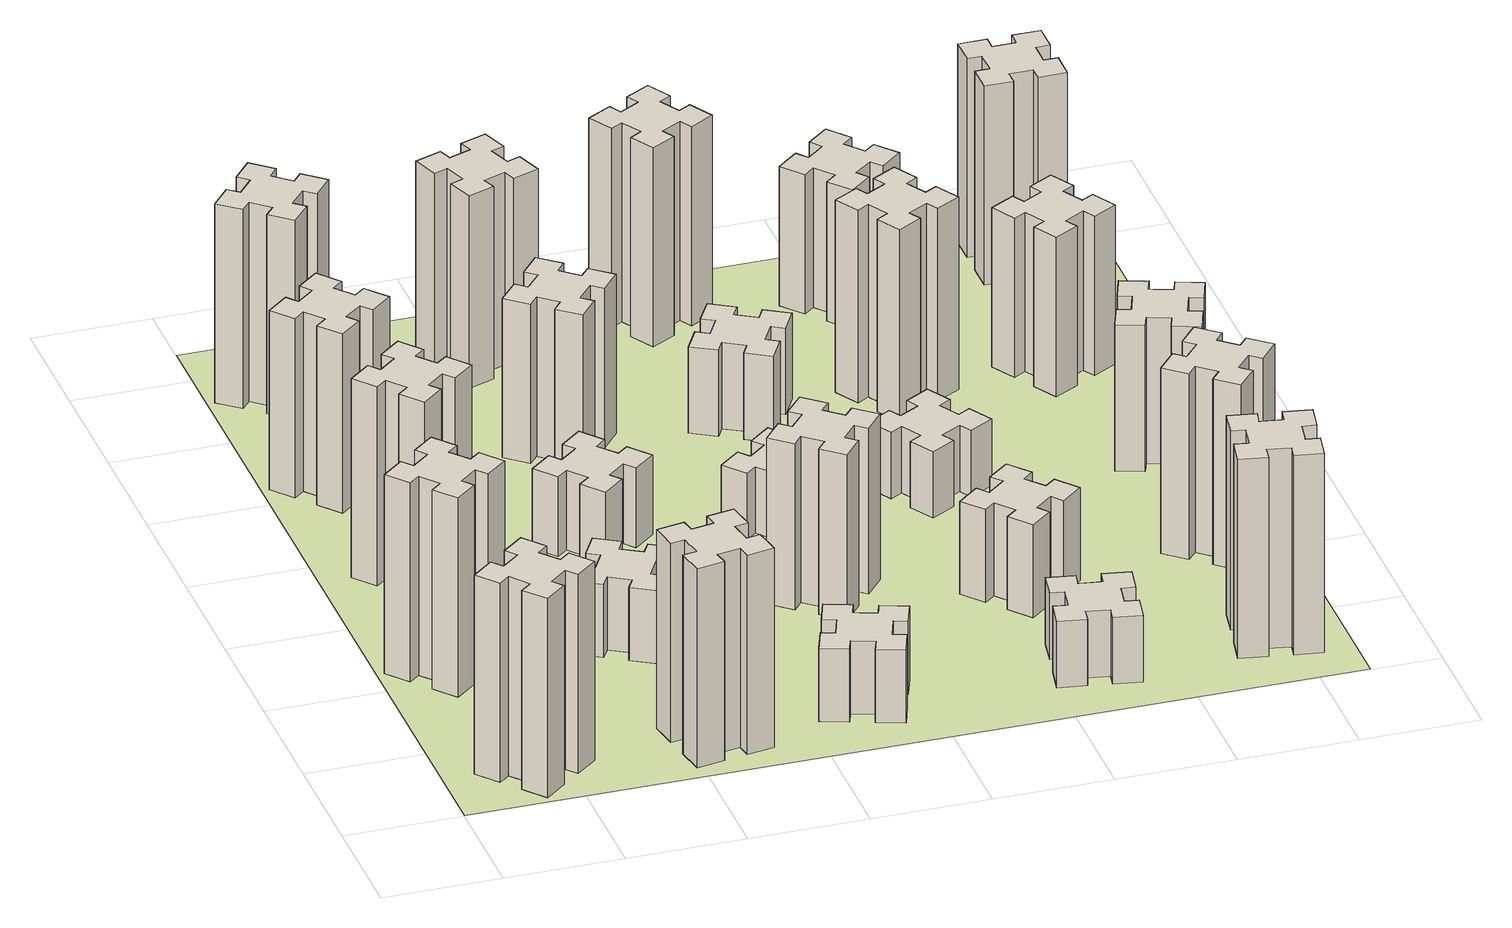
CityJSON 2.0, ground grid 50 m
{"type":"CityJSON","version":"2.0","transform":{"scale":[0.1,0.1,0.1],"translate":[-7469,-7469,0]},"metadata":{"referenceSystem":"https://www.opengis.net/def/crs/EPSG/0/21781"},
"CityObjects":{
"building1":{"type":"Building","attributes":{"class":"1000","function":"1000","usage":"1000","yearOfConstruction":2016,"roofType":"1000","measuredHeight":90,"storeysAboveGround":30,"storeysBelowGround":0},"geometry":[{"type":"Solid","lod":"1","boundaries":[[[[0,1,2,3,4,5,6,7,8,9,10,11,12,13,14,15,16,17,18,19]],[[17,16,20,21]],[[16,15,22,20]],[[15,14,23,22]],[[14,13,24,23]],[[13,12,25,24]],[[12,11,26,25]],[[11,10,27,26]],[[10,9,28,27]],[[9,8,29,28]],[[8,7,30,29]],[[7,6,31,30]],[[6,5,32,31]],[[5,4,33,32]],[[4,3,34,33]],[[3,2,35,34]],[[2,1,36,35]],[[1,0,37,36]],[[0,19,38,37]],[[19,18,39,38]],[[18,17,21,39]],[[24,25,26,27,28,29,30,31,32,33,34,35,36,37,38,39,21,20,22,23]]]]}]},
"building2":{"type":"Building","attributes":{"class":"1000","function":"1000","usage":"1000","yearOfConstruction":2016,"roofType":"1000","measuredHeight":90,"storeysAboveGround":30,"storeysBelowGround":0},"geometry":[{"type":"Solid","lod":"1","boundaries":[[[[40,41,42,43,44,45,46,47,48,49,50,51,52,53,54,55,56,57,58,59]],[[57,56,60,61]],[[56,55,62,60]],[[55,54,63,62]],[[54,53,64,63]],[[53,52,65,64]],[[52,51,66,65]],[[51,50,67,66]],[[50,49,68,67]],[[49,48,69,68]],[[48,47,70,69]],[[47,46,71,70]],[[46,45,72,71]],[[45,44,73,72]],[[44,43,74,73]],[[43,42,75,74]],[[42,41,76,75]],[[41,40,77,76]],[[40,59,78,77]],[[59,58,79,78]],[[58,57,61,79]],[[64,65,66,67,68,69,70,71,72,73,74,75,76,77,78,79,61,60,62,63]]]]}]},
"building3":{"type":"Building","attributes":{"class":"1000","function":"1000","usage":"1000","yearOfConstruction":2016,"roofType":"1000","measuredHeight":90,"storeysAboveGround":30,"storeysBelowGround":0},"geometry":[{"type":"Solid","lod":"1","boundaries":[[[[80,81,82,83,84,85,86,87,88,89,90,91,92,93,94,95,96,97,98,99]],[[97,96,100,101]],[[96,95,102,100]],[[95,94,103,102]],[[94,93,104,103]],[[93,92,105,104]],[[92,91,106,105]],[[91,90,107,106]],[[90,89,108,107]],[[89,88,109,108]],[[88,87,110,109]],[[87,86,111,110]],[[86,85,112,111]],[[85,84,113,112]],[[84,83,114,113]],[[83,82,115,114]],[[82,81,116,115]],[[81,80,117,116]],[[80,99,118,117]],[[99,98,119,118]],[[98,97,101,119]],[[104,105,106,107,108,109,110,111,112,113,114,115,116,117,118,119,101,100,102,103]]]]}]},
"building4":{"type":"Building","attributes":{"class":"1000","function":"1000","usage":"1000","yearOfConstruction":2016,"roofType":"1000","measuredHeight":81,"storeysAboveGround":30,"storeysBelowGround":0},"geometry":[{"type":"Solid","lod":"1","boundaries":[[[[120,121,122,123,124,125,126,127,128,129,130,131,132,133,134,135,136,137,138,139]],[[137,136,140,141]],[[136,135,142,140]],[[135,134,143,142]],[[134,133,144,143]],[[133,132,145,144]],[[132,131,146,145]],[[131,130,147,146]],[[130,129,148,147]],[[129,128,149,148]],[[128,127,150,149]],[[127,126,151,150]],[[126,125,152,151]],[[125,124,153,152]],[[124,123,154,153]],[[123,122,155,154]],[[122,121,156,155]],[[121,120,157,156]],[[120,139,158,157]],[[139,138,159,158]],[[138,137,141,159]],[[144,145,146,147,148,149,150,151,152,153,154,155,156,157,158,159,141,140,142,143]]]]}]},
"building5":{"type":"Building","attributes":{"class":"1000","function":"1000","usage":"1000","yearOfConstruction":2016,"roofType":"1000","measuredHeight":90,"storeysAboveGround":30,"storeysBelowGround":0},"geometry":[{"type":"Solid","lod":"1","boundaries":[[[[160,161,162,163,164,165,166,167,168,169,170,171,172,173,174,175,176,177,178,179]],[[177,176,180,181]],[[176,175,182,180]],[[175,174,183,182]],[[174,173,184,183]],[[173,172,185,184]],[[172,171,186,185]],[[171,170,187,186]],[[170,169,188,187]],[[169,168,189,188]],[[168,167,190,189]],[[167,166,191,190]],[[166,165,192,191]],[[165,164,193,192]],[[164,163,194,193]],[[163,162,195,194]],[[162,161,196,195]],[[161,160,197,196]],[[160,179,198,197]],[[179,178,199,198]],[[178,177,181,199]],[[184,185,186,187,188,189,190,191,192,193,194,195,196,197,198,199,181,180,182,183]]]]}]},
"building6":{"type":"Building","attributes":{"class":"1000","function":"1000","usage":"1000","yearOfConstruction":2016,"roofType":"1000","measuredHeight":90,"storeysAboveGround":30,"storeysBelowGround":0},"geometry":[{"type":"Solid","lod":"1","boundaries":[[[[200,201,202,203,204,205,206,207,208,209,210,211,212,213,214,215,216,217,218,219]],[[217,216,220,221]],[[216,215,222,220]],[[215,214,223,222]],[[214,213,224,223]],[[213,212,225,224]],[[212,211,226,225]],[[211,210,227,226]],[[210,209,228,227]],[[209,208,229,228]],[[208,207,230,229]],[[207,206,231,230]],[[206,205,232,231]],[[205,204,233,232]],[[204,203,234,233]],[[203,202,235,234]],[[202,201,236,235]],[[201,200,237,236]],[[200,219,238,237]],[[219,218,239,238]],[[218,217,221,239]],[[224,225,226,227,228,229,230,231,232,233,234,235,236,237,238,239,221,220,222,223]]]]}]},
"building7":{"type":"Building","attributes":{"class":"1000","function":"1000","usage":"1000","yearOfConstruction":2016,"roofType":"1000","measuredHeight":33,"storeysAboveGround":30,"storeysBelowGround":0},"geometry":[{"type":"Solid","lod":"1","boundaries":[[[[240,241,242,243,244,245,246,247,248,249,250,251,252,253,254,255,256,257,258,259]],[[257,256,260,261]],[[256,255,262,260]],[[255,254,263,262]],[[254,253,264,263]],[[253,252,265,264]],[[252,251,266,265]],[[251,250,267,266]],[[250,249,268,267]],[[249,248,269,268]],[[248,247,270,269]],[[247,246,271,270]],[[246,245,272,271]],[[245,244,273,272]],[[244,243,274,273]],[[243,242,275,274]],[[242,241,276,275]],[[241,240,277,276]],[[240,259,278,277]],[[259,258,279,278]],[[258,257,261,279]],[[264,265,266,267,268,269,270,271,272,273,274,275,276,277,278,279,261,260,262,263]]]]}]},
"building8":{"type":"Building","attributes":{"class":"1000","function":"1000","usage":"1000","yearOfConstruction":2016,"roofType":"1000","measuredHeight":36,"storeysAboveGround":30,"storeysBelowGround":0},"geometry":[{"type":"Solid","lod":"1","boundaries":[[[[280,281,282,283,284,285,286,287,288,289,290,291,292,293,294,295,296,297,298,299]],[[297,296,300,301]],[[296,295,302,300]],[[295,294,303,302]],[[294,293,304,303]],[[293,292,305,304]],[[292,291,306,305]],[[291,290,307,306]],[[290,289,308,307]],[[289,288,309,308]],[[288,287,310,309]],[[287,286,311,310]],[[286,285,312,311]],[[285,284,313,312]],[[284,283,314,313]],[[283,282,315,314]],[[282,281,316,315]],[[281,280,317,316]],[[280,299,318,317]],[[299,298,319,318]],[[298,297,301,319]],[[304,305,306,307,308,309,310,311,312,313,314,315,316,317,318,319,301,300,302,303]]]]}]},
"building9":{"type":"Building","attributes":{"class":"1000","function":"1000","usage":"1000","yearOfConstruction":2016,"roofType":"1000","measuredHeight":33,"storeysAboveGround":30,"storeysBelowGround":0},"geometry":[{"type":"Solid","lod":"1","boundaries":[[[[320,321,322,323,324,325,326,327,328,329,330,331,332,333,334,335,336,337,338,339]],[[337,336,340,341]],[[336,335,342,340]],[[335,334,343,342]],[[334,333,344,343]],[[333,332,345,344]],[[332,331,346,345]],[[331,330,347,346]],[[330,329,348,347]],[[329,328,349,348]],[[328,327,350,349]],[[327,326,351,350]],[[326,325,352,351]],[[325,324,353,352]],[[324,323,354,353]],[[323,322,355,354]],[[322,321,356,355]],[[321,320,357,356]],[[320,339,358,357]],[[339,338,359,358]],[[338,337,341,359]],[[344,345,346,347,348,349,350,351,352,353,354,355,356,357,358,359,341,340,342,343]]]]}]},
"building10":{"type":"Building","attributes":{"class":"1000","function":"1000","usage":"1000","yearOfConstruction":2016,"roofType":"1000","measuredHeight":72,"storeysAboveGround":30,"storeysBelowGround":0},"geometry":[{"type":"Solid","lod":"1","boundaries":[[[[360,361,362,363,364,365,366,367,368,369,370,371,372,373,374,375,376,377,378,379]],[[377,376,380,381]],[[376,375,382,380]],[[375,374,383,382]],[[374,373,384,383]],[[373,372,385,384]],[[372,371,386,385]],[[371,370,387,386]],[[370,369,388,387]],[[369,368,389,388]],[[368,367,390,389]],[[367,366,391,390]],[[366,365,392,391]],[[365,364,393,392]],[[364,363,394,393]],[[363,362,395,394]],[[362,361,396,395]],[[361,360,397,396]],[[360,379,398,397]],[[379,378,399,398]],[[378,377,381,399]],[[384,385,386,387,388,389,390,391,392,393,394,395,396,397,398,399,381,380,382,383]]]]}]},
"building11":{"type":"Building","attributes":{"class":"1000","function":"1000","usage":"1000","yearOfConstruction":2016,"roofType":"1000","measuredHeight":87,"storeysAboveGround":30,"storeysBelowGround":0},"geometry":[{"type":"Solid","lod":"1","boundaries":[[[[400,401,402,403,404,405,406,407,408,409,410,411,412,413,414,415,416,417,418,419]],[[417,416,420,421]],[[416,415,422,420]],[[415,414,423,422]],[[414,413,424,423]],[[413,412,425,424]],[[412,411,426,425]],[[411,410,427,426]],[[410,409,428,427]],[[409,408,429,428]],[[408,407,430,429]],[[407,406,431,430]],[[406,405,432,431]],[[405,404,433,432]],[[404,403,434,433]],[[403,402,435,434]],[[402,401,436,435]],[[401,400,437,436]],[[400,419,438,437]],[[419,418,439,438]],[[418,417,421,439]],[[424,425,426,427,428,429,430,431,432,433,434,435,436,437,438,439,421,420,422,423]]]]}]},
"building12":{"type":"Building","attributes":{"class":"1000","function":"1000","usage":"1000","yearOfConstruction":2016,"roofType":"1000","measuredHeight":75,"storeysAboveGround":30,"storeysBelowGround":0},"geometry":[{"type":"Solid","lod":"1","boundaries":[[[[440,441,442,443,444,445,446,447,448,449,450,451,452,453,454,455,456,457,458,459]],[[457,456,460,461]],[[456,455,462,460]],[[455,454,463,462]],[[454,453,464,463]],[[453,452,465,464]],[[452,451,466,465]],[[451,450,467,466]],[[450,449,468,467]],[[449,448,469,468]],[[448,447,470,469]],[[447,446,471,470]],[[446,445,472,471]],[[445,444,473,472]],[[444,443,474,473]],[[443,442,475,474]],[[442,441,476,475]],[[441,440,477,476]],[[440,459,478,477]],[[459,458,479,478]],[[458,457,461,479]],[[464,465,466,467,468,469,470,471,472,473,474,475,476,477,478,479,461,460,462,463]]]]}]},
"building13":{"type":"Building","attributes":{"class":"1000","function":"1000","usage":"1000","yearOfConstruction":2016,"roofType":"1000","measuredHeight":30,"storeysAboveGround":30,"storeysBelowGround":0},"geometry":[{"type":"Solid","lod":"1","boundaries":[[[[480,481,482,483,484,485,486,487,488,489,490,491,492,493,494,495,496,497,498,499]],[[497,496,500,501]],[[496,495,502,500]],[[495,494,503,502]],[[494,493,504,503]],[[493,492,505,504]],[[492,491,506,505]],[[491,490,507,506]],[[490,489,508,507]],[[489,488,509,508]],[[488,487,510,509]],[[487,486,511,510]],[[486,485,512,511]],[[485,484,513,512]],[[484,483,514,513]],[[483,482,515,514]],[[482,481,516,515]],[[481,480,517,516]],[[480,499,518,517]],[[499,498,519,518]],[[498,497,501,519]],[[504,505,506,507,508,509,510,511,512,513,514,515,516,517,518,519,501,500,502,503]]]]}]},
"building14":{"type":"Building","attributes":{"class":"1000","function":"1000","usage":"1000","yearOfConstruction":2016,"roofType":"1000","measuredHeight":39,"storeysAboveGround":30,"storeysBelowGround":0},"geometry":[{"type":"Solid","lod":"1","boundaries":[[[[520,521,522,523,524,525,526,527,528,529,530,531,532,533,534,535,536,537,538,539]],[[537,536,540,541]],[[536,535,542,540]],[[535,534,543,542]],[[534,533,544,543]],[[533,532,545,544]],[[532,531,546,545]],[[531,530,547,546]],[[530,529,548,547]],[[529,528,549,548]],[[528,527,550,549]],[[527,526,551,550]],[[526,525,552,551]],[[525,524,553,552]],[[524,523,554,553]],[[523,522,555,554]],[[522,521,556,555]],[[521,520,557,556]],[[520,539,558,557]],[[539,538,559,558]],[[538,537,541,559]],[[544,545,546,547,548,549,550,551,552,553,554,555,556,557,558,559,541,540,542,543]]]]}]},
"building15":{"type":"Building","attributes":{"class":"1000","function":"1000","usage":"1000","yearOfConstruction":2016,"roofType":"1000","measuredHeight":30,"storeysAboveGround":30,"storeysBelowGround":0},"geometry":[{"type":"Solid","lod":"1","boundaries":[[[[560,561,562,563,564,565,566,567,568,569,570,571,572,573,574,575,576,577,578,579]],[[577,576,580,581]],[[576,575,582,580]],[[575,574,583,582]],[[574,573,584,583]],[[573,572,585,584]],[[572,571,586,585]],[[571,570,587,586]],[[570,569,588,587]],[[569,568,589,588]],[[568,567,590,589]],[[567,566,591,590]],[[566,565,592,591]],[[565,564,593,592]],[[564,563,594,593]],[[563,562,595,594]],[[562,561,596,595]],[[561,560,597,596]],[[560,579,598,597]],[[579,578,599,598]],[[578,577,581,599]],[[584,585,586,587,588,589,590,591,592,593,594,595,596,597,598,599,581,580,582,583]]]]}]},
"building16":{"type":"Building","attributes":{"class":"1000","function":"1000","usage":"1000","yearOfConstruction":2016,"roofType":"1000","measuredHeight":90,"storeysAboveGround":30,"storeysBelowGround":0},"geometry":[{"type":"Solid","lod":"1","boundaries":[[[[600,601,602,603,604,605,606,607,608,609,610,611,612,613,614,615,616,617,618,619]],[[617,616,620,621]],[[616,615,622,620]],[[615,614,623,622]],[[614,613,624,623]],[[613,612,625,624]],[[612,611,626,625]],[[611,610,627,626]],[[610,609,628,627]],[[609,608,629,628]],[[608,607,630,629]],[[607,606,631,630]],[[606,605,632,631]],[[605,604,633,632]],[[604,603,634,633]],[[603,602,635,634]],[[602,601,636,635]],[[601,600,637,636]],[[600,619,638,637]],[[619,618,639,638]],[[618,617,621,639]],[[624,625,626,627,628,629,630,631,632,633,634,635,636,637,638,639,621,620,622,623]]]]}]},
"building17":{"type":"Building","attributes":{"class":"1000","function":"1000","usage":"1000","yearOfConstruction":2016,"roofType":"1000","measuredHeight":42,"storeysAboveGround":30,"storeysBelowGround":0},"geometry":[{"type":"Solid","lod":"1","boundaries":[[[[640,641,642,643,644,645,646,647,648,649,650,651,652,653,654,655,656,657,658,659]],[[657,656,660,661]],[[656,655,662,660]],[[655,654,663,662]],[[654,653,664,663]],[[653,652,665,664]],[[652,651,666,665]],[[651,650,667,666]],[[650,649,668,667]],[[649,648,669,668]],[[648,647,670,669]],[[647,646,671,670]],[[646,645,672,671]],[[645,644,673,672]],[[644,643,674,673]],[[643,642,675,674]],[[642,641,676,675]],[[641,640,677,676]],[[640,659,678,677]],[[659,658,679,678]],[[658,657,661,679]],[[664,665,666,667,668,669,670,671,672,673,674,675,676,677,678,679,661,660,662,663]]]]}]},
"building18":{"type":"Building","attributes":{"class":"1000","function":"1000","usage":"1000","yearOfConstruction":2016,"roofType":"1000","measuredHeight":30,"storeysAboveGround":30,"storeysBelowGround":0},"geometry":[{"type":"Solid","lod":"1","boundaries":[[[[680,681,682,683,684,685,686,687,688,689,690,691,692,693,694,695,696,697,698,699]],[[697,696,700,701]],[[696,695,702,700]],[[695,694,703,702]],[[694,693,704,703]],[[693,692,705,704]],[[692,691,706,705]],[[691,690,707,706]],[[690,689,708,707]],[[689,688,709,708]],[[688,687,710,709]],[[687,686,711,710]],[[686,685,712,711]],[[685,684,713,712]],[[684,683,714,713]],[[683,682,715,714]],[[682,681,716,715]],[[681,680,717,716]],[[680,699,718,717]],[[699,698,719,718]],[[698,697,701,719]],[[704,705,706,707,708,709,710,711,712,713,714,715,716,717,718,719,701,700,702,703]]]]}]},
"building19":{"type":"Building","attributes":{"class":"1000","function":"1000","usage":"1000","yearOfConstruction":2016,"roofType":"1000","measuredHeight":87,"storeysAboveGround":30,"storeysBelowGround":0},"geometry":[{"type":"Solid","lod":"1","boundaries":[[[[720,721,722,723,724,725,726,727,728,729,730,731,732,733,734,735,736,737,738,739]],[[737,736,740,741]],[[736,735,742,740]],[[735,734,743,742]],[[734,733,744,743]],[[733,732,745,744]],[[732,731,746,745]],[[731,730,747,746]],[[730,729,748,747]],[[729,728,749,748]],[[728,727,750,749]],[[727,726,751,750]],[[726,725,752,751]],[[725,724,753,752]],[[724,723,754,753]],[[723,722,755,754]],[[722,721,756,755]],[[721,720,757,756]],[[720,739,758,757]],[[739,738,759,758]],[[738,737,741,759]],[[744,745,746,747,748,749,750,751,752,753,754,755,756,757,758,759,741,740,742,743]]]]}]},
"building20":{"type":"Building","attributes":{"class":"1000","function":"1000","usage":"1000","yearOfConstruction":2016,"roofType":"1000","measuredHeight":90,"storeysAboveGround":30,"storeysBelowGround":0},"geometry":[{"type":"Solid","lod":"1","boundaries":[[[[760,761,762,763,764,765,766,767,768,769,770,771,772,773,774,775,776,777,778,779]],[[777,776,780,781]],[[776,775,782,780]],[[775,774,783,782]],[[774,773,784,783]],[[773,772,785,784]],[[772,771,786,785]],[[771,770,787,786]],[[770,769,788,787]],[[769,768,789,788]],[[768,767,790,789]],[[767,766,791,790]],[[766,765,792,791]],[[765,764,793,792]],[[764,763,794,793]],[[763,762,795,794]],[[762,761,796,795]],[[761,760,797,796]],[[760,779,798,797]],[[779,778,799,798]],[[778,777,781,799]],[[784,785,786,787,788,789,790,791,792,793,794,795,796,797,798,799,781,780,782,783]]]]}]},
"building21":{"type":"Building","attributes":{"class":"1000","function":"1000","usage":"1000","yearOfConstruction":2016,"roofType":"1000","measuredHeight":63,"storeysAboveGround":30,"storeysBelowGround":0},"geometry":[{"type":"Solid","lod":"1","boundaries":[[[[800,801,802,803,804,805,806,807,808,809,810,811,812,813,814,815,816,817,818,819]],[[817,816,820,821]],[[816,815,822,820]],[[815,814,823,822]],[[814,813,824,823]],[[813,812,825,824]],[[812,811,826,825]],[[811,810,827,826]],[[810,809,828,827]],[[809,808,829,828]],[[808,807,830,829]],[[807,806,831,830]],[[806,805,832,831]],[[805,804,833,832]],[[804,803,834,833]],[[803,802,835,834]],[[802,801,836,835]],[[801,800,837,836]],[[800,819,838,837]],[[819,818,839,838]],[[818,817,821,839]],[[824,825,826,827,828,829,830,831,832,833,834,835,836,837,838,839,821,820,822,823]]]]}]},
"building22":{"type":"Building","attributes":{"class":"1000","function":"1000","usage":"1000","yearOfConstruction":2016,"roofType":"1000","measuredHeight":84,"storeysAboveGround":30,"storeysBelowGround":0},"geometry":[{"type":"Solid","lod":"1","boundaries":[[[[840,841,842,843,844,845,846,847,848,849,850,851,852,853,854,855,856,857,858,859]],[[857,856,860,861]],[[856,855,862,860]],[[855,854,863,862]],[[854,853,864,863]],[[853,852,865,864]],[[852,851,866,865]],[[851,850,867,866]],[[850,849,868,867]],[[849,848,869,868]],[[848,847,870,869]],[[847,846,871,870]],[[846,845,872,871]],[[845,844,873,872]],[[844,843,874,873]],[[843,842,875,874]],[[842,841,876,875]],[[841,840,877,876]],[[840,859,878,877]],[[859,858,879,878]],[[858,857,861,879]],[[864,865,866,867,868,869,870,871,872,873,874,875,876,877,878,879,861,860,862,863]]]]}]},
"building23":{"type":"Building","attributes":{"class":"1000","function":"1000","usage":"1000","yearOfConstruction":2016,"roofType":"1000","measuredHeight":66,"storeysAboveGround":30,"storeysBelowGround":0},"geometry":[{"type":"Solid","lod":"1","boundaries":[[[[880,881,882,883,884,885,886,887,888,889,890,891,892,893,894,895,896,897,898,899]],[[897,896,900,901]],[[896,895,902,900]],[[895,894,903,902]],[[894,893,904,903]],[[893,892,905,904]],[[892,891,906,905]],[[891,890,907,906]],[[890,889,908,907]],[[889,888,909,908]],[[888,887,910,909]],[[887,886,911,910]],[[886,885,912,911]],[[885,884,913,912]],[[884,883,914,913]],[[883,882,915,914]],[[882,881,916,915]],[[881,880,917,916]],[[880,899,918,917]],[[899,898,919,918]],[[898,897,901,919]],[[904,905,906,907,908,909,910,911,912,913,914,915,916,917,918,919,901,900,902,903]]]]}]},
"building24":{"type":"Building","attributes":{"class":"1000","function":"1000","usage":"1000","yearOfConstruction":2016,"roofType":"1000","measuredHeight":72,"storeysAboveGround":30,"storeysBelowGround":0},"geometry":[{"type":"Solid","lod":"1","boundaries":[[[[920,921,922,923,924,925,926,927,928,929,930,931,932,933,934,935,936,937,938,939]],[[937,936,940,941]],[[936,935,942,940]],[[935,934,943,942]],[[934,933,944,943]],[[933,932,945,944]],[[932,931,946,945]],[[931,930,947,946]],[[930,929,948,947]],[[929,928,949,948]],[[928,927,950,949]],[[927,926,951,950]],[[926,925,952,951]],[[925,924,953,952]],[[924,923,954,953]],[[923,922,955,954]],[[922,921,956,955]],[[921,920,957,956]],[[920,939,958,957]],[[939,938,959,958]],[[938,937,941,959]],[[944,945,946,947,948,949,950,951,952,953,954,955,956,957,958,959,941,940,942,943]]]]}]},
"building25":{"type":"Building","attributes":{"class":"1000","function":"1000","usage":"1000","yearOfConstruction":2016,"roofType":"1000","measuredHeight":90,"storeysAboveGround":30,"storeysBelowGround":0},"geometry":[{"type":"Solid","lod":"1","boundaries":[[[[960,961,962,963,964,965,966,967,968,969,970,971,972,973,974,975,976,977,978,979]],[[977,976,980,981]],[[976,975,982,980]],[[975,974,983,982]],[[974,973,984,983]],[[973,972,985,984]],[[972,971,986,985]],[[971,970,987,986]],[[970,969,988,987]],[[969,968,989,988]],[[968,967,990,989]],[[967,966,991,990]],[[966,965,992,991]],[[965,964,993,992]],[[964,963,994,993]],[[963,962,995,994]],[[962,961,996,995]],[[961,960,997,996]],[[960,979,998,997]],[[979,978,999,998]],[[978,977,981,999]],[[984,985,986,987,988,989,990,991,992,993,994,995,996,997,998,999,981,980,982,983]]]]}]},
"landuse1":{"type":"LandUse","attributes":{"name":"plot1","function":"1010"},"geometry":[{"type":"MultiSurface","lod":"1","boundaries":[[[1000,1001,1002,1003]]]}]}
},
"vertices":[
[492,308,0],[427,384,0],[473,423,0],[396,515,0],[304,438,0],[343,392,0],[266,327,0],[228,373,0],[136,296,0],[213,204,0],[259,243,0],[323,166,0],[277,128,0],[354,36,0],[446,113,0],[408,159,0],[484,223,0],[523,177,0],[615,254,0],[538,346,0],[484,223,900],[523,177,900],[408,159,900],[446,113,900],[354,36,900],[277,128,900],[323,166,900],[259,243,900],[213,204,900],[136,296,900],[228,373,900],[266,327,900],[343,392,900],[304,438,900],[396,515,900],[473,423,900],[427,384,900],[492,308,900],[538,346,900],[615,254,900],
[392,1148,0],[327,1224,0],[373,1263,0],[296,1355,0],[204,1278,0],[243,1232,0],[166,1167,0],[128,1213,0],[36,1136,0],[113,1044,0],[159,1083,0],[223,1006,0],[177,968,0],[254,876,0],[346,953,0],[308,999,0],[384,1063,0],[423,1017,0],[515,1094,0],[438,1186,0],[384,1063,900],[423,1017,900],[308,999,900],[346,953,900],[254,876,900],[177,968,900],[223,1006,900],[159,1083,900],[113,1044,900],[36,1136,900],[128,1213,900],[166,1167,900],[243,1232,900],[204,1278,900],[296,1355,900],[373,1263,900],[327,1224,900],[392,1148,900],[438,1186,900],[515,1094,900],
[492,1888,0],[427,1964,0],[473,2003,0],[396,2095,0],[304,2018,0],[343,1972,0],[266,1907,0],[228,1953,0],[136,1876,0],[213,1784,0],[259,1823,0],[323,1746,0],[277,1708,0],[354,1616,0],[446,1693,0],[408,1739,0],[484,1803,0],[523,1757,0],[615,1834,0],[538,1926,0],[484,1803,900],[523,1757,900],[408,1739,900],[446,1693,900],[354,1616,900],[277,1708,900],[323,1746,900],[259,1823,900],[213,1784,900],[136,1876,900],[228,1953,900],[266,1907,900],[343,1972,900],[304,2018,900],[396,2095,900],[473,2003,900],[427,1964,900],[492,1888,900],[538,1926,900],[615,1834,900],
[243,2712,0],[166,2647,0],[128,2693,0],[36,2616,0],[113,2524,0],[159,2563,0],[223,2486,0],[177,2448,0],[254,2356,0],[346,2433,0],[308,2479,0],[384,2543,0],[423,2497,0],[515,2574,0],[438,2666,0],[392,2628,0],[327,2704,0],[373,2743,0],[296,2835,0],[204,2758,0],[327,2704,810],[373,2743,810],[392,2628,810],[438,2666,810],[515,2574,810],[423,2497,810],[384,2543,810],[308,2479,810],[346,2433,810],[254,2356,810],[177,2448,810],[223,2486,810],[159,2563,810],[113,2524,810],[36,2616,810],[128,2693,810],[166,2647,810],[243,2712,810],[204,2758,810],[296,2835,810],
[1085,158,0],[1184,176,0],[1194,117,0],[1312,137,0],[1291,256,0],[1232,245,0],[1215,344,0],[1274,354,0],[1253,472,0],[1135,451,0],[1145,392,0],[1047,375,0],[1037,434,0],[918,413,0],[939,295,0],[998,305,0],[1016,207,0],[957,197,0],[977,78,0],[1096,99,0],[1016,207,900],[957,197,900],[998,305,900],[939,295,900],[918,413,900],[1037,434,900],[1047,375,900],[1145,392,900],[1135,451,900],[1253,472,900],[1274,354,900],[1215,344,900],[1232,245,900],[1291,256,900],[1312,137,900],[1194,117,900],[1184,176,900],[1085,158,900],[1096,99,900],[977,78,900],
[384,3387,0],[308,3452,0],[346,3498,0],[254,3575,0],[177,3483,0],[223,3444,0],[159,3368,0],[113,3406,0],[36,3314,0],[128,3237,0],[166,3283,0],[243,3219,0],[204,3173,0],[296,3096,0],[373,3188,0],[327,3226,0],[392,3303,0],[438,3264,0],[515,3356,0],[423,3433,0],[392,3303,900],[438,3264,900],[327,3226,900],[373,3188,900],[296,3096,900],[204,3173,900],[243,3219,900],[166,3283,900],[128,3237,900],[36,3314,900],[113,3406,900],[159,3368,900],[223,3444,900],[177,3483,900],[254,3575,900],[346,3498,900],[308,3452,900],[384,3387,900],[423,3433,900],[515,3356,900],
[1086,1017,0],[1136,1104,0],[1188,1074,0],[1248,1178,0],[1144,1238,0],[1114,1186,0],[1027,1236,0],[1057,1288,0],[953,1348,0],[893,1244,0],[945,1214,0],[895,1127,0],[843,1157,0],[783,1053,0],[887,993,0],[917,1045,0],[1004,995,0],[974,943,0],[1078,883,0],[1138,987,0],[1004,995,330],[974,943,330],[917,1045,330],[887,993,330],[783,1053,330],[843,1157,330],[895,1127,330],[945,1214,330],[893,1244,330],[953,1348,330],[1057,1288,330],[1027,1236,330],[1114,1186,330],[1144,1238,330],[1248,1178,330],[1188,1074,330],[1136,1104,330],[1086,1017,330],[1138,987,330],[1078,883,330],
[1083,1972,0],[1006,1907,0],[968,1953,0],[876,1876,0],[953,1784,0],[999,1823,0],[1063,1746,0],[1017,1708,0],[1094,1616,0],[1186,1693,0],[1148,1739,0],[1224,1803,0],[1263,1757,0],[1355,1834,0],[1278,1926,0],[1232,1888,0],[1167,1964,0],[1213,2003,0],[1136,2095,0],[1044,2018,0],[1167,1964,360],[1213,2003,360],[1232,1888,360],[1278,1926,360],[1355,1834,360],[1263,1757,360],[1224,1803,360],[1148,1739,360],[1186,1693,360],[1094,1616,360],[1017,1708,360],[1063,1746,360],[999,1823,360],[953,1784,360],[876,1876,360],[968,1953,360],[1006,1907,360],[1083,1972,360],[1044,2018,360],[1136,2095,360],
[1669,460,0],[1635,366,0],[1579,387,0],[1537,274,0],[1650,233,0],[1671,289,0],[1765,255,0],[1744,199,0],[1857,157,0],[1898,270,0],[1842,291,0],[1876,385,0],[1932,364,0],[1973,477,0],[1860,518,0],[1840,462,0],[1746,496,0],[1767,552,0],[1654,593,0],[1613,480,0],[1746,496,330],[1767,552,330],[1840,462,330],[1860,518,330],[1973,477,330],[1932,364,330],[1876,385,330],[1842,291,330],[1898,270,330],[1857,157,330],[1744,199,330],[1765,255,330],[1671,289,330],[1650,233,330],[1537,274,330],[1579,387,330],[1635,366,330],[1669,460,330],[1613,480,330],[1654,593,330],
[1267,2486,0],[1332,2563,0],[1378,2524,0],[1455,2616,0],[1363,2693,0],[1324,2647,0],[1248,2712,0],[1286,2758,0],[1194,2835,0],[1117,2743,0],[1163,2704,0],[1099,2628,0],[1053,2666,0],[976,2574,0],[1068,2497,0],[1106,2543,0],[1183,2479,0],[1144,2433,0],[1236,2356,0],[1313,2448,0],[1183,2479,720],[1144,2433,720],[1106,2543,720],[1068,2497,720],[976,2574,720],[1053,2666,720],[1099,2628,720],[1163,2704,720],[1117,2743,720],[1194,2835,720],[1286,2758,720],[1248,2712,720],[1324,2647,720],[1363,2693,720],[1455,2616,720],[1378,2524,720],[1332,2563,720],[1267,2486,720],[1313,2448,720],[1236,2356,720],
[1125,3456,0],[1031,3422,0],[1010,3478,0],[897,3437,0],[939,3324,0],[995,3345,0],[1029,3251,0],[973,3230,0],[1014,3117,0],[1127,3159,0],[1106,3215,0],[1200,3249,0],[1220,3193,0],[1333,3234,0],[1292,3347,0],[1236,3326,0],[1202,3420,0],[1258,3440,0],[1217,3553,0],[1104,3512,0],[1202,3420,870],[1258,3440,870],[1236,3326,870],[1292,3347,870],[1333,3234,870],[1220,3193,870],[1200,3249,870],[1106,3215,870],[1127,3159,870],[1014,3117,870],[973,3230,870],[1029,3251,870],[995,3345,870],[939,3324,870],[897,3437,870],[1010,3478,870],[1031,3422,870],[1125,3456,870],[1104,3512,870],[1217,3553,870],
[1803,1324,0],[1739,1248,0],[1693,1286,0],[1616,1194,0],[1708,1117,0],[1746,1163,0],[1823,1099,0],[1784,1053,0],[1876,976,0],[1953,1068,0],[1907,1106,0],[1972,1183,0],[2018,1144,0],[2095,1236,0],[2003,1313,0],[1964,1267,0],[1888,1332,0],[1926,1378,0],[1834,1455,0],[1757,1363,0],[1888,1332,750],[1926,1378,750],[1964,1267,750],[2003,1313,750],[2095,1236,750],[2018,1144,750],[1972,1183,750],[1907,1106,750],[1953,1068,750],[1876,976,750],[1784,1053,750],[1823,1099,750],[1746,1163,750],[1708,1117,750],[1616,1194,750],[1693,1286,750],[1739,1248,750],[1803,1324,750],[1757,1363,750],[1834,1455,750],
[1972,1788,0],[1907,1864,0],[1953,1903,0],[1876,1995,0],[1784,1918,0],[1823,1872,0],[1746,1807,0],[1708,1853,0],[1616,1776,0],[1693,1684,0],[1739,1723,0],[1803,1646,0],[1757,1608,0],[1834,1516,0],[1926,1593,0],[1888,1639,0],[1964,1703,0],[2003,1657,0],[2095,1734,0],[2018,1826,0],[1964,1703,300],[2003,1657,300],[1888,1639,300],[1926,1593,300],[1834,1516,300],[1757,1608,300],[1803,1646,300],[1739,1723,300],[1693,1684,300],[1616,1776,300],[1708,1853,300],[1746,1807,300],[1823,1872,300],[1784,1918,300],[1876,1995,300],[1953,1903,300],[1907,1864,300],[1972,1788,300],[2018,1826,300],[2095,1734,300],
[2026,2497,0],[2076,2584,0],[2128,2554,0],[2188,2658,0],[2084,2718,0],[2054,2666,0],[1967,2716,0],[1997,2768,0],[1893,2828,0],[1833,2724,0],[1885,2694,0],[1835,2607,0],[1783,2637,0],[1723,2533,0],[1827,2473,0],[1857,2525,0],[1944,2475,0],[1914,2423,0],[2018,2363,0],[2078,2467,0],[1944,2475,390],[1914,2423,390],[1857,2525,390],[1827,2473,390],[1723,2533,390],[1783,2637,390],[1835,2607,390],[1885,2694,390],[1833,2724,390],[1893,2828,390],[1997,2768,390],[1967,2716,390],[2054,2666,390],[2084,2718,390],[2188,2658,390],[2128,2554,390],[2076,2584,390],[2026,2497,390],[2078,2467,390],[2018,2363,390],
[2596,444,0],[2578,345,0],[2519,356,0],[2498,237,0],[2617,217,0],[2627,276,0],[2725,258,0],[2715,199,0],[2833,178,0],[2854,297,0],[2795,307,0],[2812,405,0],[2871,395,0],[2892,513,0],[2774,534,0],[2764,475,0],[2665,492,0],[2676,551,0],[2557,572,0],[2537,454,0],[2665,492,300],[2676,551,300],[2764,475,300],[2774,534,300],[2892,513,300],[2871,395,300],[2812,405,300],[2795,307,300],[2854,297,300],[2833,178,300],[2715,199,300],[2725,258,300],[2627,276,300],[2617,217,300],[2498,237,300],[2519,356,300],[2578,345,300],[2596,444,300],[2537,454,300],[2557,572,300],
[1844,3556,0],[1757,3506,0],[1727,3558,0],[1623,3498,0],[1683,3394,0],[1735,3424,0],[1785,3337,0],[1733,3307,0],[1793,3203,0],[1897,3263,0],[1867,3315,0],[1954,3365,0],[1984,3313,0],[2088,3373,0],[2028,3477,0],[1976,3447,0],[1926,3534,0],[1978,3564,0],[1918,3668,0],[1814,3608,0],[1926,3534,900],[1978,3564,900],[1976,3447,900],[2028,3477,900],[2088,3373,900],[1984,3313,900],[1954,3365,900],[1867,3315,900],[1897,3263,900],[1793,3203,900],[1733,3307,900],[1785,3337,900],[1735,3424,900],[1683,3394,900],[1623,3498,900],[1727,3558,900],[1757,3506,900],[1844,3556,900],[1814,3608,900],[1918,3668,900],
[2563,1132,0],[2486,1067,0],[2448,1113,0],[2356,1036,0],[2433,944,0],[2479,983,0],[2543,906,0],[2497,868,0],[2574,776,0],[2666,853,0],[2628,899,0],[2704,963,0],[2743,917,0],[2835,994,0],[2758,1086,0],[2712,1048,0],[2647,1124,0],[2693,1163,0],[2616,1255,0],[2524,1178,0],[2647,1124,420],[2693,1163,420],[2712,1048,420],[2758,1086,420],[2835,994,420],[2743,917,420],[2704,963,420],[2628,899,420],[2666,853,420],[2574,776,420],[2497,868,420],[2543,906,420],[2479,983,420],[2433,944,420],[2356,1036,420],[2448,1113,420],[2486,1067,420],[2563,1132,420],[2524,1178,420],[2616,1255,420],
[2375,1844,0],[2425,1757,0],[2373,1727,0],[2433,1623,0],[2537,1683,0],[2507,1735,0],[2594,1785,0],[2624,1733,0],[2728,1793,0],[2668,1897,0],[2616,1867,0],[2566,1954,0],[2618,1984,0],[2558,2088,0],[2454,2028,0],[2484,1976,0],[2397,1926,0],[2367,1978,0],[2263,1918,0],[2323,1814,0],[2397,1926,300],[2367,1978,300],[2484,1976,300],[2454,2028,300],[2558,2088,300],[2618,1984,300],[2566,1954,300],[2616,1867,300],[2668,1897,300],[2728,1793,300],[2624,1733,300],[2594,1785,300],[2507,1735,300],[2537,1683,300],[2433,1623,300],[2373,1727,300],[2425,1757,300],[2375,1844,300],[2323,1814,300],[2263,1918,300],
[2607,2475,0],[2694,2525,0],[2724,2473,0],[2828,2533,0],[2768,2637,0],[2716,2607,0],[2666,2694,0],[2718,2724,0],[2658,2828,0],[2554,2768,0],[2584,2716,0],[2497,2666,0],[2467,2718,0],[2363,2658,0],[2423,2554,0],[2475,2584,0],[2525,2497,0],[2473,2467,0],[2533,2363,0],[2637,2423,0],[2525,2497,870],[2473,2467,870],[2475,2584,870],[2423,2554,870],[2363,2658,870],[2467,2718,870],[2497,2666,870],[2584,2716,870],[2554,2768,870],[2658,2828,870],[2718,2724,870],[2666,2694,870],[2716,2607,870],[2768,2637,870],[2828,2533,870],[2724,2473,870],[2694,2525,870],[2607,2475,870],[2637,2423,870],[2533,2363,870],
[3504,475,0],[3405,492,0],[3416,551,0],[3297,572,0],[3277,454,0],[3336,444,0],[3318,345,0],[3259,356,0],[3238,237,0],[3357,217,0],[3367,276,0],[3465,258,0],[3455,199,0],[3573,178,0],[3594,297,0],[3535,307,0],[3552,405,0],[3611,395,0],[3632,513,0],[3514,534,0],[3552,405,900],[3611,395,900],[3535,307,900],[3594,297,900],[3573,178,900],[3455,199,900],[3465,258,900],[3367,276,900],[3357,217,900],[3238,237,900],[3259,356,900],[3318,345,900],[3336,444,900],[3277,454,900],[3297,572,900],[3416,551,900],[3405,492,900],[3504,475,900],[3514,534,900],[3632,513,900],
[2712,3368,0],[2647,3444,0],[2693,3483,0],[2616,3575,0],[2524,3498,0],[2563,3452,0],[2486,3387,0],[2448,3433,0],[2356,3356,0],[2433,3264,0],[2479,3303,0],[2543,3226,0],[2497,3188,0],[2574,3096,0],[2666,3173,0],[2628,3219,0],[2704,3283,0],[2743,3237,0],[2835,3314,0],[2758,3406,0],[2704,3283,630],[2743,3237,630],[2628,3219,630],[2666,3173,630],[2574,3096,630],[2497,3188,630],[2543,3226,630],[2479,3303,630],[2433,3264,630],[2356,3356,630],[2448,3433,630],[2486,3387,630],[2563,3452,630],[2524,3498,630],[2616,3575,630],[2693,3483,630],[2647,3444,630],[2712,3368,630],[2758,3406,630],[2835,3314,630],
[3487,1006,0],[3552,1083,0],[3598,1044,0],[3675,1136,0],[3583,1213,0],[3544,1167,0],[3468,1232,0],[3506,1278,0],[3414,1355,0],[3337,1263,0],[3383,1224,0],[3319,1148,0],[3273,1186,0],[3196,1094,0],[3288,1017,0],[3326,1063,0],[3403,999,0],[3364,953,0],[3456,876,0],[3533,968,0],[3403,999,840],[3364,953,840],[3326,1063,840],[3288,1017,840],[3196,1094,840],[3273,1186,840],[3319,1148,840],[3383,1224,840],[3337,1263,840],[3414,1355,840],[3506,1278,840],[3468,1232,840],[3544,1167,840],[3583,1213,840],[3675,1136,840],[3598,1044,840],[3552,1083,840],[3487,1006,840],[3533,968,840],[3456,876,840],
[3520,1942,0],[3426,1976,0],[3447,2032,0],[3334,2073,0],[3293,1960,0],[3349,1940,0],[3315,1846,0],[3259,1867,0],[3217,1754,0],[3330,1713,0],[3351,1769,0],[3445,1735,0],[3424,1679,0],[3537,1637,0],[3578,1750,0],[3522,1771,0],[3556,1865,0],[3612,1844,0],[3653,1957,0],[3540,1998,0],[3556,1865,660],[3612,1844,660],[3522,1771,660],[3578,1750,660],[3537,1637,660],[3424,1679,660],[3445,1735,660],[3351,1769,660],[3330,1713,660],[3217,1754,660],[3259,1867,660],[3315,1846,660],[3349,1940,660],[3293,1960,660],[3334,2073,660],[3447,2032,660],[3426,1976,660],[3520,1942,660],[3540,1998,660],[3653,1957,660],
[3247,2475,0],[3334,2525,0],[3364,2473,0],[3468,2533,0],[3408,2637,0],[3356,2607,0],[3306,2694,0],[3358,2724,0],[3298,2828,0],[3194,2768,0],[3224,2716,0],[3137,2666,0],[3107,2718,0],[3003,2658,0],[3063,2554,0],[3115,2584,0],[3165,2497,0],[3113,2467,0],[3173,2363,0],[3277,2423,0],[3165,2497,720],[3113,2467,720],[3115,2584,720],[3063,2554,720],[3003,2658,720],[3107,2718,720],[3137,2666,720],[3224,2716,720],[3194,2768,720],[3298,2828,720],[3358,2724,720],[3306,2694,720],[3356,2607,720],[3408,2637,720],[3468,2533,720],[3364,2473,720],[3334,2525,720],[3247,2475,720],[3277,2423,720],[3173,2363,720],
[3285,3325,0],[3385,3325,0],[3385,3265,0],[3505,3265,0],[3505,3385,0],[3445,3385,0],[3445,3485,0],[3505,3485,0],[3505,3605,0],[3385,3605,0],[3385,3545,0],[3285,3545,0],[3285,3605,0],[3165,3605,0],[3165,3485,0],[3225,3485,0],[3225,3385,0],[3165,3385,0],[3165,3265,0],[3285,3265,0],[3225,3385,900],[3165,3385,900],[3225,3485,900],[3165,3485,900],[3165,3605,900],[3285,3605,900],[3285,3545,900],[3385,3545,900],[3385,3605,900],[3505,3605,900],[3505,3485,900],[3445,3485,900],[3445,3385,900],[3505,3385,900],[3505,3265,900],[3385,3265,900],[3385,3325,900],[3285,3325,900],[3285,3265,900],[3165,3265,900],
[5,3705,0],[3705,3705,0],[3705,5,0],[5,5,0]
]}
